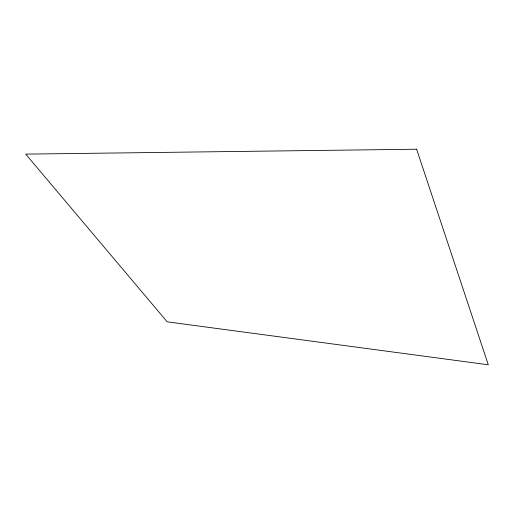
<?xml version="1.0" encoding="UTF-8"?>
<svg xmlns="http://www.w3.org/2000/svg" width="514" height="514" viewBox="0 0 514 514"><rect width="100%" height="100%" fill="white"/><g stroke="black" fill="none" stroke-linecap="round" stroke-linejoin="round"><path stroke-width="0.77" d="M416.616 149.221L25.7 154.123L167.191 321.828L488.3 364.779L416.616 149.221"/></g></svg>
